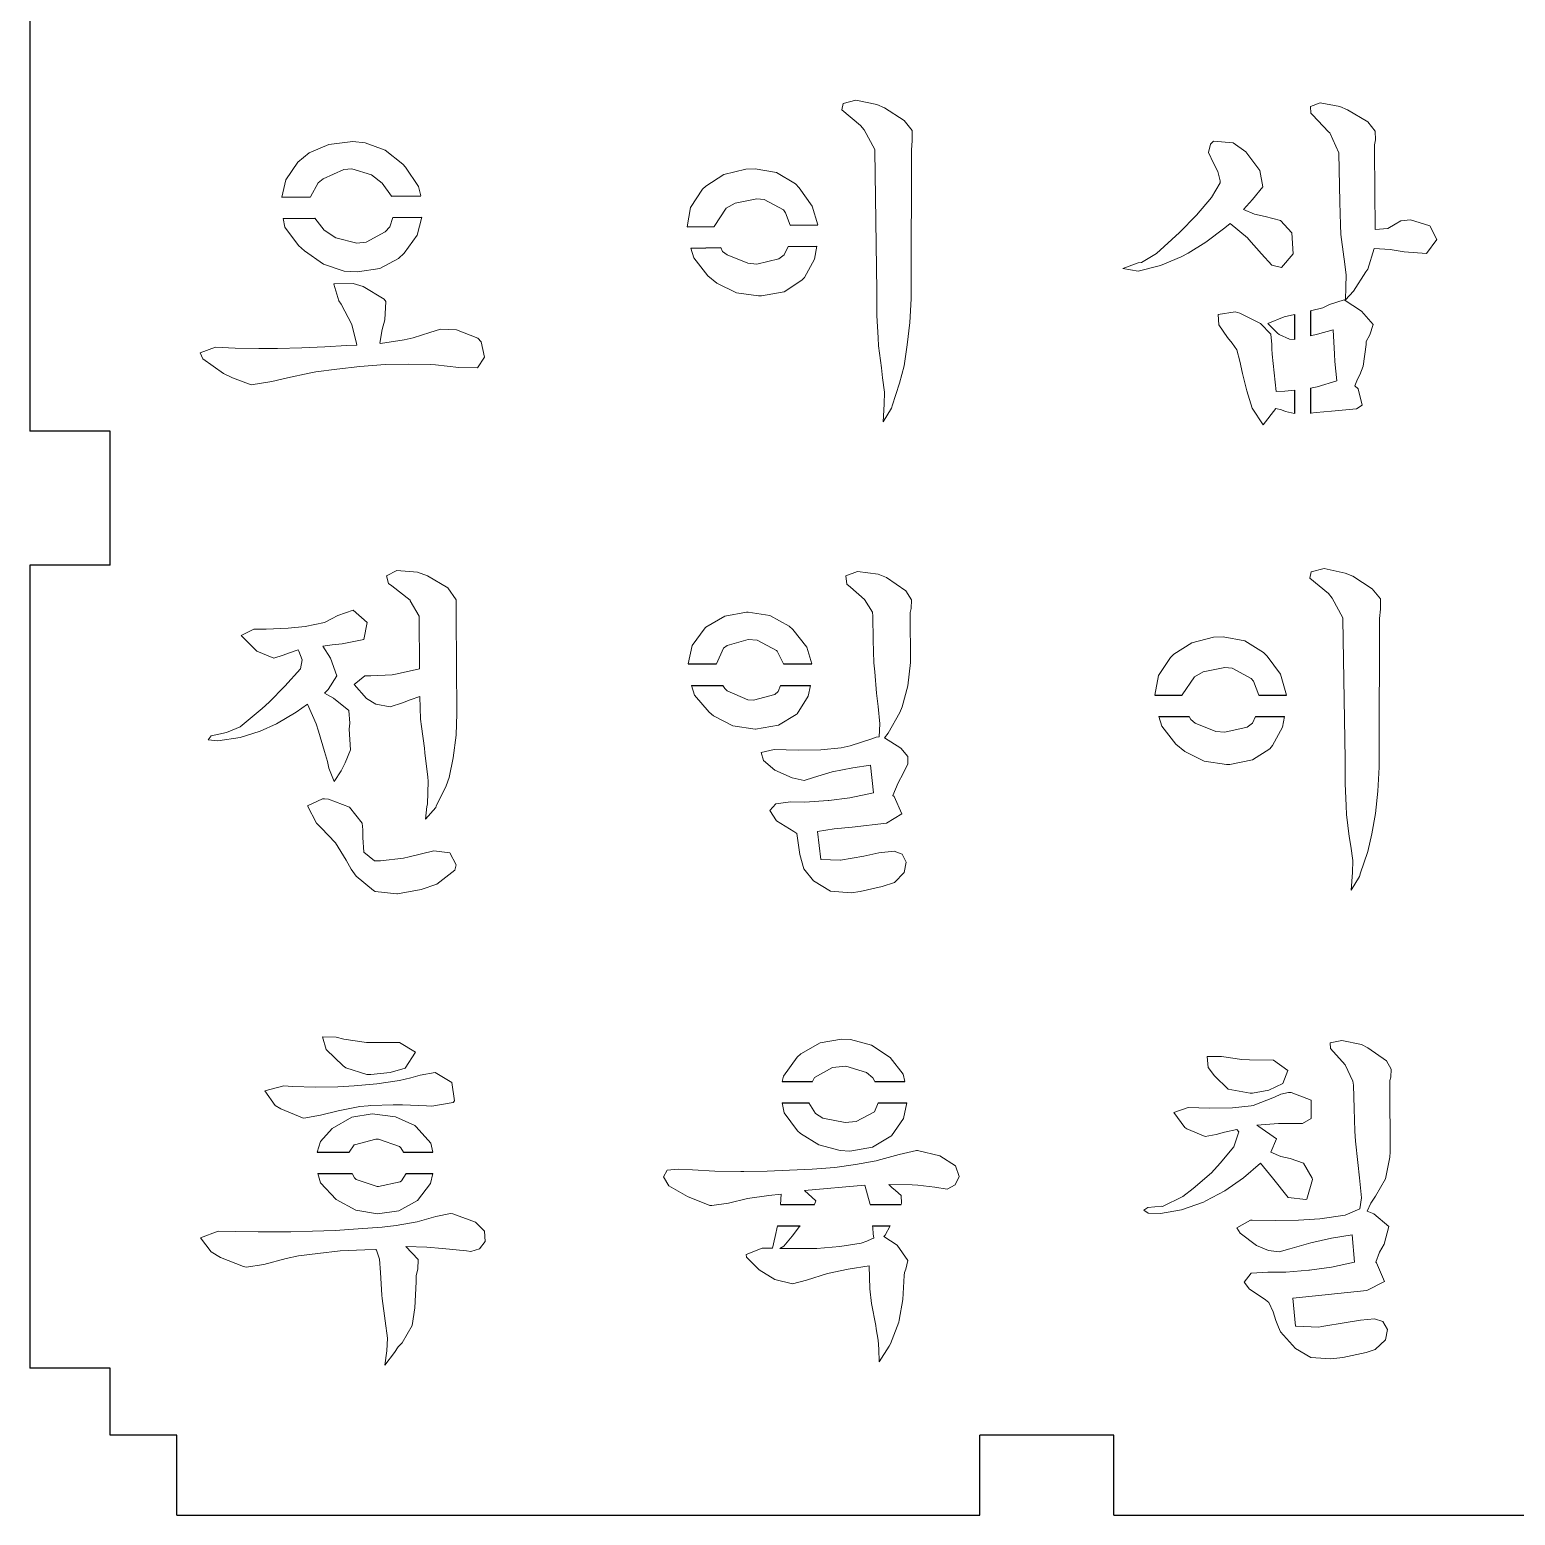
# Model space of a CAD drawing. Header units: millimetres. Extents: x 52 to 512, y 30 to 468.
# Drawn here: x 290.4 to 401.4, y 30 to 141 of the extents above; entities that cross this region are included whole.
import ezdxf

# ---------------------------------------------------------------- set-up
doc = ezdxf.new("R2010")
doc.units = ezdxf.units.MM
doc.layers.add('치수', color=1, linetype='Continuous')

msp = doc.modelspace()

# ---------------------------------------------------------------- linework, layer by layer
for p, q in [((290.38, 171.02), (290.38, 111.02)), ((296.38, 111.02), (290.38, 111.02)), ((296.38, 101.02), (296.38, 111.02)), ((296.38, 101.02), (290.38, 101.02)), ((290.38, 101.02), (290.38, 41.02)), ((296.38, 41.02), (290.38, 41.02)), ((296.38, 36.02), (296.38, 41.02)), ((301.38, 36.02), (296.38, 36.02)), ((301.38, 30.02), (301.38, 36.02)), ((361.38, 30.02), (361.38, 36.02)), ((371.38, 36.02), (361.38, 36.02)), ((371.38, 30.02), (371.38, 36.02)), ((301.38, 30.02), (361.38, 30.02)), ((371.38, 30.02), (431.38, 30.02))]:
    msp.add_line(p, q)
at = {"layer": '치수', "color": 139, "lineweight": 0}
for p, q in [((351.16, 135.52), (351.07, 135.03)), ((352.11, 135.77), (351.16, 135.52)), ((353.68, 135.43), (352.11, 135.77)), ((354.26, 135.18), (353.68, 135.43)), ((386.81, 135.55), (386.07, 135.28)), ((388.26, 135.28), (386.81, 135.55)), ((351.07, 135.03), (352.45, 133.86)), ((355.71, 134.23), (354.26, 135.18)), ((386.07, 135.28), (386.1, 134.78)), ((386.1, 134.78), (386.23, 134.66)), ((386.23, 134.66), (387.43, 133.4)), ((388.84, 135.03), (388.26, 135.28)), ((390.35, 134.14), (388.84, 135.03)), ((352.45, 133.86), (352.73, 133.55)), ((352.73, 133.55), (353.53, 132.08)), ((356.32, 133.49), (355.71, 134.23)), ((356.32, 132.72), (356.32, 133.49)), ((387.43, 133.4), (387.52, 133.31)), ((387.52, 133.31), (388.19, 131.83)), ((390.9, 133.43), (390.35, 134.14)), ((390.93, 132.79), (390.9, 133.43)), ((312.74, 132.45), (311.27, 131.83)), ((314.52, 132.66), (312.74, 132.45)), ((315.45, 132.57), (314.52, 132.66)), ((316.95, 132.02), (315.45, 132.57)), ((356.26, 132.05), (356.32, 132.72)), ((378.61, 132.48), (378.45, 131.86)), ((378.82, 132.69), (378.61, 132.48)), ((380.3, 132.57), (378.82, 132.69)), ((381.25, 131.89), (380.3, 132.57)), ((390.87, 132.42), (390.93, 132.79)), ((390.87, 131.96), (390.87, 132.42)), ((310.41, 131.13), (309.51, 129.8)), ((311.27, 131.83), (310.41, 131.13)), ((318.27, 130.97), (316.95, 132.02)), ((353.53, 132.08), (353.53, 131.99)), ((353.53, 131.99), (353.68, 121.48)), ((356.23, 121.75), (356.26, 132.05)), ((378.45, 131.86), (378.82, 131.06)), ((378.82, 131.06), (379.16, 130.42)), ((382.29, 130.51), (381.25, 131.89)), ((388.19, 131.83), (388.19, 131.8)), ((388.19, 131.8), (388.26, 128.14)), ((390.9, 126.09), (390.87, 131.96)), ((312.31, 129.87), (313.85, 130.57)), ((313.85, 130.57), (314.46, 130.63)), ((314.46, 130.63), (315.91, 130.17)), ((315.91, 130.17), (316.71, 129.56)), ((318.46, 130.76), (318.27, 130.97)), ((319.44, 129.31), (318.46, 130.76)), ((342.25, 130.2), (340.89, 129.34)), ((343.88, 130.6), (342.25, 130.2)), ((344.58, 130.63), (343.88, 130.6)), ((346.18, 130.36), (344.58, 130.63)), ((347.59, 129.5), (346.18, 130.36)), ((379.16, 130.42), (379.34, 129.74)), ((382.51, 129.28), (382.29, 130.51)), ((309.51, 129.8), (309.22, 128.52)), ((311.35, 128.53), (311.94, 129.59)), ((311.94, 129.59), (312.31, 129.87)), ((316.71, 129.56), (317.42, 128.59)), ((319.6, 128.61), (319.44, 129.31)), ((340.65, 129.1), (339.76, 127.75)), ((340.89, 129.34), (340.65, 129.1)), ((347.87, 129.22), (347.59, 129.5)), ((348.85, 127.84), (347.87, 129.22)), ((379.34, 129.59), (378.67, 128.48)), ((379.34, 129.74), (379.34, 129.59)), ((381.74, 128.33), (382.51, 129.28)), ((339.76, 127.75), (339.51, 126.3)), ((341.51, 126.33), (342.43, 127.68)), ((342.43, 127.68), (343.08, 128.05)), ((343.08, 128.05), (344.7, 128.39)), ((344.7, 128.39), (345.26, 128.33)), ((345.26, 128.33), (346.7, 127.56)), ((349.27, 126.45), (348.85, 127.84)), ((378.67, 128.48), (377.56, 127.16)), ((381.06, 127.59), (381.74, 128.33)), ((388.26, 128.14), (388.32, 126.45)), ((309.31, 126.92), (309.45, 126.27)), ((312.37, 126.05), (311.69, 126.94)), ((317.51, 126.99), (317.29, 126.3)), ((319.32, 125.66), (319.68, 127.01)), ((346.7, 127.56), (346.86, 127.35)), ((346.86, 127.35), (347.2, 126.42)), ((377.56, 127.16), (376.3, 125.87)), ((379.68, 126.21), (380.08, 126.55)), ((380.08, 126.55), (381.37, 125.47)), ((381.89, 127.25), (381.06, 127.59)), ((382.69, 127.07), (381.89, 127.25)), ((383.83, 126.76), (382.69, 127.07)), ((384.69, 125.84), (383.83, 126.76)), ((392.84, 126.73), (392.4, 126.49)), ((393.54, 126.82), (392.84, 126.73)), ((394.99, 126.36), (393.54, 126.82)), ((309.45, 126.27), (310.47, 124.89)), ((313.26, 125.47), (312.37, 126.05)), ((314.83, 125.07), (313.26, 125.47)), ((316.95, 125.93), (315.51, 125.16)), ((317.29, 126.3), (316.95, 125.93)), ((318.37, 124.33), (319.32, 125.66)), ((376.3, 125.87), (374.58, 124.3)), ((378.27, 125.16), (379.68, 126.21)), ((381.37, 125.47), (381.46, 125.35)), ((384.78, 124.27), (384.69, 125.84)), ((388.32, 126.45), (388.35, 125.72)), ((388.35, 125.72), (388.56, 124.06)), ((391.85, 126.18), (390.9, 126.09)), ((392.4, 126.49), (391.85, 126.18)), ((395.51, 125.35), (394.99, 126.36)), ((310.47, 124.89), (310.9, 124.49)), ((310.9, 124.49), (312.34, 123.5)), ((315.51, 125.16), (314.83, 125.07)), ((317.94, 123.93), (318.37, 124.33)), ((339.77, 124.71), (340, 123.97)), ((342.15, 124.46), (342.02, 124.74)), ((342.49, 124.21), (342.15, 124.46)), ((347.04, 124.82), (346.76, 124.21)), ((349.01, 123.87), (349.19, 124.85)), ((376.42, 124.06), (376.95, 124.33)), ((376.95, 124.33), (378.27, 125.16)), ((381.46, 125.35), (382.42, 124.27)), ((390.35, 123.14), (390.84, 124.67)), ((390.84, 124.67), (392.04, 124.61)), ((392.04, 124.61), (393.08, 124.43)), ((393.08, 124.43), (394.74, 124.3)), ((394.74, 124.3), (395.51, 125.35)), ((312.34, 123.5), (313.88, 122.98)), ((316.55, 123.17), (317.94, 123.93)), ((340, 123.97), (341.05, 122.64)), ((344.03, 123.57), (342.49, 124.21)), ((344.7, 123.5), (344.03, 123.57)), ((346.36, 123.9), (344.7, 123.5)), ((346.76, 124.21), (346.36, 123.9)), ((348.27, 122.52), (349.01, 123.87)), ((373.2, 123.6), (372.06, 123.17)), ((373.44, 123.63), (373.2, 123.6)), ((373.2, 122.98), (374.86, 123.41)), ((374.58, 124.3), (373.44, 123.63)), ((374.86, 123.41), (376.42, 124.06)), ((382.42, 124.27), (383.18, 123.44)), ((383.18, 123.44), (383.92, 123.26)), ((383.92, 123.26), (384.78, 124.27)), ((388.56, 124.06), (388.59, 123.87)), ((388.59, 123.87), (388.75, 122.7)), ((313.88, 122.98), (314.86, 122.92)), ((314.86, 122.92), (316.55, 123.17)), ((341.05, 122.64), (341.72, 122.09)), ((346.76, 121.44), (348.06, 122.31)), ((348.06, 122.31), (348.27, 122.52)), ((372.06, 123.17), (373.2, 122.98)), ((388.75, 122.7), (388.72, 121.78)), ((389.3, 121.48), (390.22, 122.92)), ((390.22, 122.92), (390.35, 123.14)), ((313.14, 122.03), (313.11, 122)), ((313.11, 122), (313.48, 120.77)), ((314.55, 122.06), (313.14, 122.03)), ((315.29, 121.84), (314.55, 122.06)), ((316.86, 120.89), (315.29, 121.84)), ((341.72, 122.09), (343.2, 121.35)), ((343.2, 121.35), (344.83, 121.14)), ((344.83, 121.14), (345.07, 121.14)), ((345.07, 121.14), (346.76, 121.44)), ((353.68, 121.48), (353.68, 119.66)), ((356.23, 120.92), (356.23, 121.75)), ((388.72, 121.78), (388.69, 120.83)), ((388.69, 120.83), (389.3, 121.48)), ((313.48, 120.77), (313.66, 120.52)), ((313.66, 120.52), (314.46, 118.99)), ((316.98, 120.71), (316.86, 120.89)), ((316.92, 119.35), (316.98, 120.71)), ((356.14, 119.14), (356.23, 120.92)), ((380.45, 119.94), (379.19, 119.75)), ((380.79, 119.85), (380.45, 119.94)), ((387, 120.25), (386.09, 120.02)), ((387.49, 120.49), (387, 120.25)), ((388.59, 120.83), (387.49, 120.49)), ((389.88, 120), (388.59, 120.83)), ((390.75, 118.99), (389.88, 120)), ((314.46, 118.99), (314.8, 117.57)), ((316.71, 118.62), (316.92, 119.35)), ((353.68, 119.66), (353.77, 118)), ((355.95, 117.48), (356.14, 119.14)), ((379.19, 119.75), (379.22, 118.96)), ((379.22, 118.96), (379.87, 118.03)), ((382.35, 119.08), (380.79, 119.85)), ((383.12, 118.28), (382.35, 119.08)), ((384.11, 119.57), (382.88, 119.08)), ((382.88, 119.08), (383.61, 118.34)), ((384.89, 119.74), (384.11, 119.57)), ((390.5, 118.22), (390.75, 118.99)), ((316.55, 117.6), (316.71, 118.62)), ((318.37, 117.85), (316.58, 117.57)), ((319.04, 118), (318.37, 117.85)), ((320.27, 118.4), (319.04, 118)), ((321.07, 118.65), (320.27, 118.4)), ((322.27, 118.59), (321.07, 118.65)), ((323.87, 117.97), (322.27, 118.59)), ((324.11, 117.7), (323.87, 117.97)), ((324.36, 116.56), (324.11, 117.7)), ((353.77, 118), (353.8, 117.39)), ((379.87, 118.03), (380.23, 117.6)), ((383.18, 117.51), (383.12, 118.28)), ((383.61, 118.34), (383.74, 118.25)), ((383.74, 118.25), (384.51, 117.91)), ((384.51, 117.91), (384.89, 117.87)), ((386.09, 118.14), (386.6, 118.28)), ((386.6, 118.28), (387.76, 118.59)), ((387.76, 118.59), (387.86, 116.77)), ((390.25, 117.73), (390.5, 118.22)), ((390.25, 117.51), (390.25, 117.73)), ((304.26, 117.3), (303.12, 116.87)), ((303.12, 116.87), (303.31, 116.44)), ((305.73, 117.23), (304.26, 117.3)), ((307.49, 117.2), (305.73, 117.23)), ((308.9, 117.2), (307.49, 117.2)), ((310.71, 117.26), (308.9, 117.2)), ((312.43, 117.33), (310.71, 117.26)), ((314.06, 117.42), (312.43, 117.33)), ((314.83, 117.45), (314.06, 117.42)), ((314.8, 117.57), (314.83, 117.45)), ((316.58, 117.57), (316.55, 117.6)), ((323.84, 115.76), (324.36, 116.56)), ((353.8, 117.39), (354.02, 115.76)), ((355.71, 115.91), (355.95, 117.48)), ((380.23, 117.6), (380.57, 117.11)), ((380.57, 117.11), (380.79, 116.25)), ((383.18, 117.17), (383.18, 117.51)), ((383.22, 116.77), (383.18, 117.17)), ((383.52, 113.98), (383.22, 116.77)), ((387.86, 116.77), (387.89, 116.22)), ((390.01, 115.88), (390.25, 117.51)), ((303.31, 116.44), (304.87, 115.33)), ((311.27, 115.36), (311.76, 115.45)), ((311.76, 115.45), (313.32, 115.67)), ((313.32, 115.67), (315.05, 115.85)), ((315.05, 115.85), (316.95, 116)), ((316.95, 116), (318.67, 116.04)), ((318.67, 116.04), (320.33, 116)), ((320.33, 116), (320.7, 115.97)), ((320.7, 115.97), (322.45, 115.79)), ((322.45, 115.79), (323.84, 115.76)), ((354.02, 115.76), (354.11, 115.02)), ((355.37, 114.62), (355.71, 115.91)), ((380.79, 116.25), (381, 115.33)), ((387.89, 116.22), (388.04, 114.78)), ((389.76, 115.24), (390.01, 115.88)), ((304.87, 115.33), (305.52, 115.02)), ((305.52, 115.02), (306.93, 114.5)), ((306.93, 114.5), (308.47, 114.74)), ((308.47, 114.74), (309.64, 115.02)), ((309.64, 115.02), (311.27, 115.36)), ((354.11, 115.02), (354.26, 113.95)), ((354.82, 112.93), (355.37, 114.62)), ((381, 115.33), (381.31, 114.04)), ((386.57, 114.35), (386.09, 114.25)), ((388.04, 114.78), (386.57, 114.35)), ((389.39, 114.41), (389.58, 114.9)), ((389.64, 114.19), (389.39, 114.41)), ((389.58, 114.9), (389.76, 115.24)), ((354.26, 113.95), (354.23, 113.05)), ((381.31, 114.04), (381.71, 112.75)), ((384.17, 114.01), (383.52, 113.98)), ((384.89, 114.1), (384.17, 114.01)), ((389.95, 112.96), (389.64, 114.19)), ((354.23, 113.05), (354.14, 111.73)), ((354.14, 111.73), (354.76, 112.75)), ((354.76, 112.75), (354.79, 112.81)), ((354.79, 112.81), (354.82, 112.93)), ((381.71, 112.75), (382.54, 111.49)), ((382.54, 111.49), (383.49, 112.72)), ((383.49, 112.72), (383.92, 112.62)), ((383.92, 112.62), (384.2, 112.5)), ((384.2, 112.5), (384.89, 112.35)), ((386.09, 112.38), (386.5, 112.41)), ((386.5, 112.41), (387.64, 112.53)), ((387.64, 112.53), (389.52, 112.69)), ((389.52, 112.69), (389.95, 112.96)), ((317.81, 100.61), (317.04, 100.21)), ((317.04, 100.21), (317.2, 99.65)), ((319.35, 100.48), (317.81, 100.61)), ((320.09, 100.21), (319.35, 100.48)), ((321.62, 99.32), (320.09, 100.21)), ((352.23, 100.55), (351.37, 100.21)), ((351.37, 100.21), (351.44, 99.59)), ((353.77, 100.33), (352.23, 100.55)), ((354.39, 100.08), (353.77, 100.33)), ((355.83, 99.1), (354.39, 100.08)), ((386.14, 100.51), (386.04, 100.05)), ((386.04, 100.05), (387.43, 98.89)), ((387.09, 100.76), (386.14, 100.51)), ((388.66, 100.42), (387.09, 100.76)), ((389.24, 100.18), (388.66, 100.42)), ((390.68, 99.25), (389.24, 100.18)), ((317.2, 99.65), (317.44, 99.47)), ((317.44, 99.47), (318.8, 98.39)), ((322.24, 98.42), (321.62, 99.32)), ((351.44, 99.59), (351.71, 99.38)), ((351.71, 99.38), (352.76, 98.46)), ((356.26, 98.42), (355.83, 99.1)), ((387.43, 98.89), (387.7, 98.55)), ((391.3, 98.49), (390.68, 99.25)), ((318.8, 98.39), (318.8, 98.36)), ((318.8, 98.36), (319.47, 97.2)), ((322.24, 97.53), (322.24, 98.42)), ((352.76, 98.46), (353.34, 97.5)), ((356.17, 97.47), (356.23, 97.78)), ((356.23, 97.78), (356.26, 98.42)), ((387.7, 98.55), (388.5, 97.07)), ((391.24, 97.04), (391.3, 97.72)), ((391.3, 97.72), (391.3, 98.49)), ((312.4, 96.73), (310.96, 96.43)), ((312.93, 97.01), (312.4, 96.73)), ((313.39, 97.26), (312.93, 97.01)), ((314.55, 97.66), (313.39, 97.26)), ((315.6, 96.73), (314.55, 97.66)), ((315.35, 95.47), (315.6, 96.73)), ((319.47, 97.2), (319.5, 93.26)), ((322.24, 97.2), (322.24, 97.53)), ((322.3, 89.94), (322.24, 97.2)), ((342.31, 97.2), (340.89, 96.37)), ((343.94, 97.5), (342.31, 97.2)), ((344.06, 97.5), (343.94, 97.5)), ((345.69, 97.26), (344.06, 97.5)), ((347.13, 96.46), (345.69, 97.26)), ((353.34, 97.5), (353.37, 97.2)), ((353.37, 97.2), (353.4, 95.41)), ((356.17, 97.1), (356.17, 97.47)), ((356.2, 94.06), (356.17, 97.1)), ((388.5, 97.07), (388.5, 96.98)), ((388.5, 96.98), (388.66, 86.5)), ((391.21, 86.78), (391.24, 97.04)), ((307.12, 96.24), (306.19, 95.75)), ((306.19, 95.75), (307.33, 94.61)), ((308.04, 96.24), (307.12, 96.24)), ((309.7, 96.3), (308.04, 96.24)), ((310.96, 96.43), (309.7, 96.3)), ((313.72, 95.14), (315.35, 95.47)), ((340.86, 96.33), (339.88, 95.01)), ((340.89, 96.37), (340.86, 96.33)), ((342.49, 95.01), (344.06, 95.47)), ((344.06, 95.47), (344.74, 95.41)), ((347.41, 96.21), (347.13, 96.46)), ((348.45, 94.89), (347.41, 96.21)), ((378.82, 95.63), (377.22, 95.2)), ((379.56, 95.66), (378.82, 95.63)), ((381.16, 95.35), (379.56, 95.66)), ((307.33, 94.61), (307.36, 94.58)), ((307.36, 94.58), (308.62, 94.06)), ((309.33, 94.28), (309.79, 94.46)), ((309.79, 94.46), (310.44, 94.68)), ((310.44, 94.68), (310.5, 94.58)), ((310.5, 94.58), (310.74, 93.94)), ((312.28, 94.95), (312.99, 95.07)), ((312.86, 94.06), (312.28, 94.95)), ((312.99, 95.07), (313.72, 95.14)), ((339.88, 95.01), (339.59, 93.63)), ((341.7, 93.63), (342.22, 94.8)), ((342.22, 94.8), (342.49, 95.01)), ((344.74, 95.41), (346.18, 94.64)), ((346.18, 94.64), (346.24, 94.58)), ((346.24, 94.58), (346.71, 93.63)), ((348.81, 93.63), (348.45, 94.89)), ((353.4, 95.41), (353.46, 93.72)), ((375.87, 94.37), (375.62, 94.12)), ((377.22, 95.2), (375.87, 94.37)), ((382.57, 94.49), (381.16, 95.35)), ((382.85, 94.21), (382.57, 94.49)), ((308.62, 94.06), (309.33, 94.28)), ((310.62, 93.26), (309.45, 91.97)), ((310.74, 93.94), (310.62, 93.26)), ((313.32, 92.74), (312.86, 94.06)), ((319.5, 93.26), (317.84, 92.89)), ((353.46, 93.72), (353.53, 93.05)), ((355.98, 92), (356.2, 93.75)), ((356.2, 93.75), (356.2, 94.06)), ((375.62, 94.12), (374.73, 92.77)), ((378.05, 93.05), (379.68, 93.38)), ((379.68, 93.38), (380.23, 93.32)), ((380.23, 93.32), (381.65, 92.55)), ((383.83, 92.86), (382.85, 94.21)), ((312.68, 91.72), (313.32, 92.74)), ((315.41, 92.74), (314.62, 92.09)), ((315.88, 92.74), (315.41, 92.74)), ((317.47, 92.83), (315.88, 92.74)), ((317.84, 92.89), (317.47, 92.83)), ((353.53, 93.05), (353.65, 91.45)), ((374.73, 92.77), (374.45, 91.3)), ((376.48, 91.32), (377.41, 92.68)), ((377.41, 92.68), (378.05, 93.05)), ((381.65, 92.55), (381.83, 92.34)), ((381.83, 92.34), (382.22, 91.3)), ((384.29, 91.3), (383.83, 92.86)), ((309.45, 91.97), (308.28, 90.77)), ((312.4, 91.45), (312.68, 91.72)), ((313.08, 91.08), (312.4, 91.45)), ((314.22, 90.16), (313.08, 91.08)), ((314.62, 92.09), (315.54, 91.05)), ((315.54, 91.05), (316.24, 90.62)), ((318.8, 90.96), (319.53, 91.2)), ((319.53, 91.2), (319.59, 89.51)), ((339.83, 92.03), (340.06, 91.29)), ((340.06, 91.29), (341.14, 90.03)), ((342.31, 91.79), (342.17, 92.03)), ((342.49, 91.63), (342.31, 91.79)), ((344.03, 90.96), (342.49, 91.63)), ((346.06, 91.36), (344.46, 90.93)), ((346.3, 91.57), (346.06, 91.36)), ((346.49, 92.03), (346.3, 91.57)), ((347.72, 89.91), (348.55, 91.23)), ((348.55, 91.23), (348.72, 92.03)), ((353.65, 91.45), (353.77, 90.46)), ((355.58, 90.43), (355.98, 92)), ((376.48, 91.3), (376.48, 91.32)), ((307.76, 90.31), (306.1, 88.93)), ((308.28, 90.77), (307.76, 90.31)), ((308.81, 89.17), (310.28, 90.03)), ((310.28, 90.03), (311.14, 90.62)), ((311.14, 90.62), (311.79, 89.17)), ((314.31, 89.2), (314.22, 90.16)), ((316.24, 90.62), (317.32, 90.43)), ((317.32, 90.43), (318.24, 90.74)), ((318.24, 90.74), (318.8, 90.96)), ((322.24, 88.31), (322.3, 89.94)), ((341.14, 90.03), (341.48, 89.76)), ((344.46, 90.93), (344.03, 90.96)), ((347.66, 89.85), (347.72, 89.91)), ((353.77, 90.46), (353.89, 89.17)), ((354.51, 88.47), (355.4, 90)), ((355.4, 90), (355.58, 90.43)), ((306.1, 88.93), (305.09, 88.5)), ((307.61, 88.62), (308.81, 89.17)), ((311.79, 89.17), (311.97, 88.62)), ((314.25, 88.77), (314.31, 89.2)), ((319.59, 89.51), (319.66, 88.96)), ((319.66, 88.96), (319.87, 87.33)), ((341.48, 89.76), (342.92, 89.02)), ((342.92, 89.02), (344.58, 88.77)), ((344.61, 88.77), (346.33, 89.05)), ((346.33, 89.05), (347.66, 89.85)), ((353.89, 89.17), (353.86, 88.19)), ((374.75, 89.7), (374.98, 88.99)), ((374.98, 88.99), (376.02, 87.64)), ((377.13, 89.48), (377.02, 89.7)), ((377.47, 89.2), (377.13, 89.48)), ((379, 88.59), (377.47, 89.2)), ((381.34, 88.9), (379.68, 88.53)), ((381.74, 89.2), (381.34, 88.9)), ((381.96, 89.7), (381.74, 89.2)), ((383.25, 87.54), (383.98, 88.9)), ((383.98, 88.9), (384.14, 89.7)), ((303.95, 88.25), (303.71, 87.97)), ((303.71, 87.97), (304.44, 87.88)), ((305.09, 88.5), (303.95, 88.25)), ((304.44, 87.88), (306.1, 88.13)), ((306.1, 88.13), (307.61, 88.62)), ((306.1, 88.13), (306.1, 88.13)), ((311.97, 88.62), (312.4, 87.08)), ((314.34, 87.21), (314.25, 88.77)), ((322.02, 86.62), (322.24, 88.31)), ((344.58, 88.77), (344.61, 88.77)), ((353.31, 88.04), (351.68, 87.51)), ((353.62, 88.16), (353.31, 88.04)), ((353.86, 88.19), (353.62, 88.16)), ((354.26, 88.1), (354.51, 88.47)), ((355.46, 87.33), (354.26, 88.1)), ((379.68, 88.53), (379, 88.59)), ((312.4, 87.08), (312.62, 86.35)), ((313.94, 86.25), (314.34, 87.21)), ((319.87, 87.33), (319.9, 86.99)), ((319.9, 86.99), (320.12, 85.18)), ((321.72, 85.15), (322.02, 86.62)), ((346, 87.24), (345.04, 87.02)), ((345.04, 87.02), (345.2, 86.41)), ((347.81, 87.18), (346, 87.24)), ((349.5, 87.21), (347.81, 87.18)), ((351.01, 87.36), (349.5, 87.21)), ((351.68, 87.51), (351.01, 87.36)), ((355.98, 86.71), (355.46, 87.33)), ((355.98, 86.16), (355.98, 86.71)), ((376.02, 87.64), (376.7, 87.08)), ((376.7, 87.08), (378.14, 86.38)), ((381.74, 86.47), (383.03, 87.3)), ((383.03, 87.3), (383.25, 87.54)), ((391.21, 85.92), (391.21, 86.78)), ((312.62, 86.35), (312.74, 85.85)), ((312.74, 85.85), (313.14, 84.84)), ((313.14, 84.84), (313.66, 85.64)), ((313.66, 85.64), (313.94, 86.25)), ((345.2, 86.41), (346.06, 85.7)), ((346.06, 85.7), (347.35, 85.12)), ((348.95, 85.15), (350.33, 85.58)), ((350.33, 85.58), (351.87, 85.88)), ((351.87, 85.88), (353.19, 86.07)), ((353.19, 86.07), (353.43, 84.01)), ((355.65, 85.45), (355.98, 86.16)), ((378.14, 86.38), (379.8, 86.13)), ((379.8, 86.13), (380.05, 86.13)), ((380.05, 86.13), (381.74, 86.47)), ((388.66, 86.5), (388.66, 84.69)), ((391.11, 84.13), (391.21, 85.92)), ((320.15, 84.87), (320.09, 83.15)), ((320.12, 85.18), (320.15, 84.87)), ((320.76, 83), (321.5, 84.53)), ((321.5, 84.53), (321.72, 85.15)), ((347.35, 85.12), (348.24, 84.93)), ((348.24, 84.93), (348.95, 85.15)), ((354.88, 83.8), (355.28, 84.75)), ((355.28, 84.75), (355.65, 85.45)), ((388.66, 84.69), (388.75, 83.03)), ((312.25, 83.55), (311.14, 83.03)), ((312.4, 83.55), (312.25, 83.55)), ((312.71, 83.52), (312.4, 83.55)), ((314.28, 82.93), (312.71, 83.52)), ((347.23, 83.33), (346.12, 83.18)), ((348.3, 83.3), (347.23, 83.33)), ((350.05, 83.43), (348.3, 83.3)), ((350.08, 83.43), (350.05, 83.43)), ((351.65, 83.64), (350.08, 83.43)), ((353.43, 84.01), (351.65, 83.64)), ((354.97, 83.73), (354.88, 83.8)), ((355.55, 82.44), (354.97, 83.73)), ((390.93, 82.47), (391.11, 84.13)), ((311.14, 83.03), (311.82, 81.74)), ((315.23, 81.74), (314.28, 82.93)), ((320.06, 82.97), (319.96, 82.04)), ((319.96, 82.04), (320.73, 82.9)), ((320.09, 83.15), (320.06, 82.97)), ((320.73, 82.9), (320.76, 83)), ((346.12, 83.18), (345.69, 82.69)), ((345.69, 82.69), (346.18, 81.92)), ((354.39, 81.74), (355.55, 82.44)), ((388.75, 83.03), (388.78, 82.38)), ((388.78, 82.38), (388.96, 80.75)), ((390.65, 80.94), (390.93, 82.47)), ((311.82, 81.74), (312.16, 81.4)), ((312.16, 81.4), (313.23, 80.26)), ((315.26, 81.24), (315.23, 81.74)), ((315.26, 80.66), (315.26, 81.24)), ((346.18, 81.92), (347.16, 81.31)), ((347.16, 81.31), (347.47, 81.12)), ((347.47, 81.12), (347.69, 80.97)), ((349.25, 81.12), (350.48, 81.31)), ((349.5, 79.03), (349.25, 81.12)), ((350.48, 81.31), (351.84, 81.43)), ((351.84, 81.43), (354.39, 81.74)), ((313.23, 80.26), (314.03, 78.97)), ((315.35, 79.58), (315.26, 80.66)), ((347.69, 80.97), (347.93, 79.4)), ((388.96, 80.75), (389.09, 80.01)), ((389.09, 80.01), (389.24, 78.94)), ((390.35, 79.62), (390.65, 80.94)), ((314.03, 78.97), (314.4, 78.29)), ((316.15, 78.91), (315.35, 79.58)), ((316.58, 78.91), (316.15, 78.91)), ((318.3, 79.12), (316.58, 78.91)), ((318.73, 79.22), (318.3, 79.12)), ((320.58, 79.68), (318.73, 79.22)), ((321.78, 79.52), (320.58, 79.68)), ((322.24, 78.63), (321.78, 79.52)), ((347.93, 79.4), (348.21, 78.32)), ((350.94, 78.97), (349.5, 79.03)), ((350.97, 78.97), (350.94, 78.97)), ((352.7, 79.28), (350.97, 78.97)), ((353.83, 79.52), (352.7, 79.28)), ((354.97, 79.65), (353.83, 79.52)), ((355.58, 79.43), (354.97, 79.65)), ((355.86, 78.82), (355.58, 79.43)), ((355.71, 78.05), (355.86, 78.82)), ((389.24, 78.94), (389.21, 78.05)), ((389.79, 77.96), (390.35, 79.62)), ((314.4, 78.29), (314.77, 77.77)), ((314.77, 77.77), (316.06, 76.7)), ((320.79, 77.19), (322.15, 78.23)), ((322.15, 78.23), (322.24, 78.63)), ((348.21, 78.32), (348.95, 77.43)), ((355, 77.31), (355.71, 78.05)), ((389.21, 78.05), (389.12, 76.73)), ((389.12, 76.73), (389.73, 77.74)), ((389.73, 77.74), (389.76, 77.83)), ((389.76, 77.83), (389.79, 77.96)), ((316.06, 76.7), (316.18, 76.63)), ((316.18, 76.63), (317.81, 76.45)), ((317.87, 76.45), (319.63, 76.79)), ((319.63, 76.79), (320.79, 77.19)), ((348.95, 77.43), (350.21, 76.66)), ((350.21, 76.66), (351.77, 76.54)), ((351.77, 76.54), (352.42, 76.63)), ((352.42, 76.63), (354.08, 77)), ((354.08, 77), (355, 77.31)), ((317.81, 76.45), (317.87, 76.45)), ((313.29, 65.75), (312.25, 65.78)), ((312.25, 65.78), (312.53, 64.83)), ((313.85, 65.6), (313.29, 65.75)), ((315.54, 65.35), (313.85, 65.6)), ((351.04, 65.6), (349.44, 65.32)), ((351.71, 65.57), (351.04, 65.6)), ((353.28, 65.14), (351.71, 65.57)), ((388.41, 65.51), (387.55, 65.32)), ((389.88, 65.2), (388.41, 65.51)), ((312.53, 64.83), (313.79, 63.6)), ((316.06, 65.35), (315.54, 65.35)), ((317.87, 65.35), (316.06, 65.35)), ((318, 65.35), (317.87, 65.35)), ((319.2, 64.62), (318, 65.35)), ((318.43, 63.42), (319.2, 64.62)), ((347.99, 64.49), (347.72, 64.25)), ((349.44, 65.32), (347.99, 64.49)), ((354.66, 64.22), (353.28, 65.14)), ((387.55, 65.32), (387.58, 64.89)), ((387.58, 64.89), (388.66, 63.69)), ((390.35, 64.95), (389.88, 65.2)), ((391.76, 63.97), (390.35, 64.95)), ((313.79, 63.6), (314, 63.45)), ((314, 63.45), (315.57, 62.96)), ((317.32, 63.11), (318.43, 63.42)), ((347.72, 64.25), (346.7, 62.83)), ((349.01, 62.74), (350.36, 63.48)), ((350.36, 63.48), (351.37, 63.57)), ((351.37, 63.57), (352.91, 63.11)), ((355.65, 62.99), (354.66, 64.22)), ((379.43, 64.31), (378.36, 64.31)), ((378.36, 64.31), (378.42, 63.48)), ((378.42, 63.48), (378.91, 62.86)), ((380.94, 64.09), (379.43, 64.31)), ((381.52, 64.06), (380.94, 64.09)), ((383.31, 64.03), (381.52, 64.06)), ((384.38, 63.26), (383.31, 64.03)), ((388.66, 63.69), (389.24, 62.47)), ((392.1, 63.36), (391.76, 63.97)), ((392.07, 62.77), (392.1, 63.36)), ((316.31, 62.25), (314.62, 62.1)), ((315.57, 62.96), (315.72, 62.96)), ((315.72, 62.96), (315.88, 62.96)), ((315.88, 62.96), (317.32, 63.11)), ((318, 62.5), (316.31, 62.25)), ((318.86, 62.71), (318, 62.5)), ((319.56, 62.9), (318.86, 62.71)), ((320.67, 63.11), (319.56, 62.9)), ((321.93, 62.37), (320.67, 63.11)), ((322.12, 60.99), (321.93, 62.37)), ((346.7, 62.83), (346.61, 62.44)), ((348.87, 62.44), (349.01, 62.74)), ((352.91, 63.11), (353.37, 62.71)), ((353.37, 62.71), (353.52, 62.44)), ((355.78, 62.44), (355.65, 62.99)), ((378.91, 62.86), (379.93, 61.85)), ((382.97, 61.79), (384.01, 62.28)), ((384.01, 62.28), (384.38, 63.26)), ((389.24, 62.47), (389.3, 62.16)), ((392.01, 62.5), (392.07, 62.77)), ((392.01, 62.13), (392.01, 62.5)), ((309.36, 62.1), (307.95, 61.73)), ((307.95, 61.73), (308.71, 60.65)), ((310.01, 62.07), (309.36, 62.1)), ((311.73, 62), (310.01, 62.07)), ((313.39, 62.03), (311.73, 62)), ((314.62, 62.1), (313.39, 62.03)), ((379.93, 61.85), (381.56, 61.57)), ((381.56, 61.57), (381.59, 61.57)), ((381.59, 61.57), (381.74, 61.57)), ((381.74, 61.57), (382.97, 61.79)), ((383.4, 61.27), (381.8, 60.65)), ((383.86, 61.48), (383.4, 61.27)), ((384.44, 61.6), (383.86, 61.48)), ((384.63, 61.6), (384.44, 61.6)), ((386.14, 61.05), (384.63, 61.6)), ((386.14, 59.67), (386.14, 61.05)), ((389.3, 62.16), (389.33, 60.41)), ((392.04, 57.18), (392.01, 62.13)), ((308.71, 60.65), (309.15, 60.38)), ((309.15, 60.38), (310.77, 59.73)), ((312.1, 59.91), (313.42, 60.25)), ((313.42, 60.25), (315.05, 60.56)), ((315.97, 60.01), (314.46, 59.76)), ((315.05, 60.56), (315.66, 60.62)), ((315.66, 60.62), (315.88, 60.65)), ((315.88, 60.65), (317.54, 60.68)), ((317.72, 59.79), (315.97, 60.01)), ((317.54, 60.68), (318.24, 60.68)), ((318.24, 60.68), (320.03, 60.62)), ((320.03, 60.62), (320.42, 60.59)), ((320.42, 60.59), (322.02, 60.87)), ((322.02, 60.87), (322.12, 60.99)), ((346.6, 60.84), (346.76, 60.1)), ((346.76, 60.1), (347.75, 58.75)), ((349.1, 60.04), (348.6, 60.84)), ((349.65, 59.7), (349.1, 60.04)), ((353.5, 60.16), (352.14, 59.45)), ((353.78, 60.84), (353.5, 60.16)), ((355.68, 59.67), (355.92, 60.84)), ((376.95, 60.5), (375.87, 60.13)), ((375.87, 60.13), (376.7, 58.99)), ((378.54, 60.44), (376.95, 60.5)), ((380.26, 60.47), (378.54, 60.44)), ((381.65, 60.62), (380.26, 60.47)), ((381.8, 60.65), (381.65, 60.62)), ((389.33, 60.41), (389.39, 58.72)), ((310.77, 59.73), (310.87, 59.7)), ((310.87, 59.7), (312.1, 59.91)), ((312.99, 58.93), (312.1, 57.95)), ((314.46, 59.76), (312.99, 58.93)), ((319.16, 59.15), (317.72, 59.79)), ((319.26, 59.05), (319.16, 59.15)), ((320.36, 57.82), (319.26, 59.05)), ((351.31, 59.36), (349.65, 59.7)), ((352.14, 59.45), (351.31, 59.36)), ((354.76, 58.38), (355.68, 59.67)), ((376.7, 58.99), (376.85, 58.9)), ((376.85, 58.9), (378.21, 58.32)), ((379.65, 58.65), (380.57, 58.84)), ((380.57, 58.84), (380.73, 58.68)), ((382.08, 59.18), (383.68, 59.3)), ((382.23, 59.08), (382.08, 59.18)), ((383.55, 58.16), (382.23, 59.08)), ((383.68, 59.3), (384.69, 59.3)), ((384.69, 59.3), (385.49, 59.3)), ((385.49, 59.3), (386.14, 59.67)), ((312.1, 57.95), (311.86, 57.15)), ((314.65, 57.7), (316.24, 58.13)), ((316.24, 58.13), (316.43, 58.13)), ((316.43, 58.13), (318, 57.58)), ((320.51, 57.15), (320.36, 57.82)), ((347.75, 58.75), (347.96, 58.56)), ((347.96, 58.56), (349.35, 57.7)), ((353.34, 57.52), (354.72, 58.35)), ((354.72, 58.35), (354.76, 58.38)), ((378.21, 58.32), (379.04, 58.47)), ((379.04, 58.47), (379.65, 58.65)), ((380.73, 58.68), (380.36, 57.55)), ((383.12, 57.15), (383.55, 58.16)), ((389.39, 58.72), (389.45, 57.98)), ((389.45, 57.98), (389.61, 56.38)), ((314.26, 57.15), (314.62, 57.7)), ((314.62, 57.7), (314.65, 57.7)), ((318, 57.58), (318.12, 57.49)), ((318.12, 57.49), (318.3, 57.15)), ((349.35, 57.7), (350.94, 57.27)), ((350.94, 57.27), (351.65, 57.24)), ((351.65, 57.24), (353.34, 57.52)), ((355.34, 56.99), (353.71, 56.53)), ((356.63, 57.27), (355.34, 56.99)), ((356.72, 57.27), (356.63, 57.27)), ((358.38, 56.87), (356.72, 57.27)), ((359.55, 56.13), (358.38, 56.87)), ((380.36, 57.55), (379.34, 56.32)), ((383.86, 56.84), (383.12, 57.15)), ((384.57, 56.69), (383.86, 56.84)), ((385.55, 56.32), (384.57, 56.69)), ((391.67, 55.15), (392.01, 56.78)), ((392.01, 56.78), (392.04, 57.18)), ((311.9, 55.55), (312.1, 54.87)), ((314.65, 55.24), (314.47, 55.55)), ((318.5, 55.55), (318.15, 55)), ((320.33, 54.81), (320.49, 55.55)), ((338, 55.8), (337.73, 55.3)), ((338.83, 55.89), (338, 55.8)), ((339.91, 55.83), (338.83, 55.89)), ((341.57, 55.73), (339.91, 55.83)), ((343.51, 55.7), (341.57, 55.73)), ((343.75, 55.7), (343.51, 55.7)), ((345.47, 55.73), (343.75, 55.7)), ((347.16, 55.8), (345.47, 55.73)), ((348.85, 55.89), (347.16, 55.8)), ((350.54, 56.01), (348.85, 55.89)), ((352.08, 56.23), (350.54, 56.01)), ((353.62, 56.5), (352.08, 56.23)), ((353.71, 56.53), (353.62, 56.5)), ((359.83, 55.33), (359.55, 56.13)), ((378.67, 55.61), (377.31, 54.44)), ((379.34, 56.32), (378.67, 55.61)), ((381.06, 55.24), (382.35, 56.32)), ((382.35, 56.32), (383.25, 55.24)), ((386.2, 55.21), (385.55, 56.32)), ((389.61, 56.38), (389.73, 55.24)), ((312.1, 54.87), (313.29, 53.61)), ((314.77, 55.12), (314.65, 55.24)), ((316.34, 54.6), (314.77, 55.12)), ((316.43, 54.6), (316.34, 54.6)), ((318.06, 54.94), (316.43, 54.6)), ((318.15, 55), (318.06, 54.94)), ((319.35, 53.55), (320.33, 54.81)), ((337.73, 55.3), (338.13, 54.63)), ((338.13, 54.63), (339.54, 53.83)), ((348.27, 54.29), (352.79, 54.69)), ((352.79, 54.69), (353.18, 53.25)), ((354.79, 54.51), (354.57, 54.75)), ((354.57, 54.75), (356.32, 54.72)), ((355.06, 54.29), (354.79, 54.51)), ((356.32, 54.72), (356.75, 54.69)), ((356.75, 54.69), (358.01, 54.54)), ((358.01, 54.54), (358.94, 54.38)), ((358.94, 54.38), (359.52, 54.72)), ((359.52, 54.72), (359.83, 55.33)), ((377.31, 54.44), (376.55, 53.83)), ((379.68, 54.26), (381.06, 55.24)), ((383.25, 55.24), (384.41, 53.77)), ((385.8, 53.64), (386.23, 55.12)), ((386.23, 55.12), (386.2, 55.21)), ((389.73, 55.24), (389.88, 53.74)), ((390.93, 53.86), (391.67, 55.15)), ((313.29, 53.61), (314.74, 52.81)), ((317.97, 52.78), (319.35, 53.55)), ((339.54, 53.83), (341.2, 53.18)), ((341.35, 53.18), (342.58, 53.34)), ((342.58, 53.34), (344, 53.68)), ((344, 53.68), (345.6, 53.92)), ((345.6, 53.92), (346.52, 54.01)), ((346.52, 54.01), (346.47, 53.25)), ((349.13, 53.52), (348.27, 54.29)), ((349.01, 53.25), (349.13, 53.52)), ((355.49, 53.92), (355.06, 54.29)), ((355.52, 53.34), (355.49, 53.92)), ((355.49, 53.25), (355.52, 53.34)), ((376.55, 53.83), (375.01, 53.09)), ((376.45, 52.85), (378.08, 53.43)), ((378.08, 53.43), (378.27, 53.52)), ((378.27, 53.52), (379.68, 54.26)), ((384.41, 53.77), (385.74, 53.61)), ((385.74, 53.61), (385.8, 53.64)), ((389.88, 53.74), (389.76, 52.91)), ((390.31, 52.75), (390.59, 53.34)), ((390.59, 53.34), (390.93, 53.86)), ((314.74, 52.81), (316.37, 52.54)), ((316.37, 52.54), (317.97, 52.78)), ((320.73, 52.35), (319.32, 51.95)), ((321.81, 52.57), (320.73, 52.35)), ((321.99, 52.54), (321.81, 52.57)), ((323.68, 51.92), (321.99, 52.54)), ((341.2, 53.18), (341.35, 53.18)), ((373.93, 53.03), (373.63, 52.81)), ((373.63, 52.81), (373.96, 52.6)), ((374.98, 53.12), (373.93, 53.03)), ((373.96, 52.6), (374.86, 52.57)), ((374.86, 52.57), (376.45, 52.85)), ((375.01, 53.09), (374.98, 53.12)), ((388.66, 52.45), (386.78, 52.17)), ((389.76, 52.91), (388.66, 52.45)), ((390.81, 52.54), (390.31, 52.75)), ((391.94, 51.59), (390.81, 52.54)), ((304.47, 51.25), (303.15, 50.76)), ((305.76, 51.22), (304.47, 51.25)), ((307.45, 51.19), (305.76, 51.22)), ((309.21, 51.19), (307.45, 51.19)), ((309.88, 51.19), (309.21, 51.19)), ((311.51, 51.25), (309.88, 51.19)), ((313.2, 51.31), (311.51, 51.25)), ((314.92, 51.43), (313.2, 51.31)), ((316.71, 51.55), (314.92, 51.43)), ((317.75, 51.68), (316.71, 51.55)), ((319.32, 51.95), (317.75, 51.68)), ((324.36, 51.25), (323.68, 51.92)), ((324.42, 50.48), (324.36, 51.25)), ((346.26, 51.65), (346.09, 50.85)), ((347.35, 50.88), (347.9, 51.59)), ((347.9, 51.59), (347.94, 51.65)), ((353.36, 51.65), (353.37, 51.49)), ((353.37, 51.49), (353.4, 51.06)), ((353.4, 51.06), (353.46, 50.72)), ((354.29, 50.94), (354.68, 51.65)), ((381.59, 52.08), (380.57, 51.49)), ((380.57, 51.49), (380.82, 51.09)), ((380.82, 51.09), (382.05, 50.17)), ((381.71, 52.08), (381.59, 52.08)), ((383.49, 52.05), (381.71, 52.08)), ((385.18, 52.08), (383.49, 52.05)), ((386.78, 52.17), (385.18, 52.08)), ((391.58, 50.29), (391.94, 51.59)), ((303.15, 50.76), (303.95, 49.71)), ((319.41, 49.13), (318.49, 50.11)), ((318.49, 50.11), (320.06, 50.05)), ((320.06, 50.05), (321.22, 49.96)), ((321.22, 49.96), (323.01, 49.77)), ((323.99, 49.93), (324.42, 50.48)), ((345.1, 49.99), (343.91, 49.5)), ((345.29, 49.99), (345.1, 49.99)), ((345.87, 49.99), (345.29, 49.99)), ((346.09, 50.85), (345.87, 49.99)), ((346.43, 49.96), (346.73, 50.14)), ((347.04, 49.96), (346.43, 49.96)), ((346.73, 50.14), (347.35, 50.88)), ((348.55, 49.96), (347.04, 49.96)), ((349.19, 49.96), (348.55, 49.96)), ((350.91, 50.11), (349.19, 49.96)), ((352.51, 50.36), (350.91, 50.11)), ((352.94, 50.51), (352.51, 50.36)), ((353.31, 50.69), (352.94, 50.51)), ((353.46, 50.72), (353.31, 50.69)), ((354.2, 50.85), (354.29, 50.94)), ((355.19, 50.2), (354.2, 50.85)), ((355.98, 49.06), (355.19, 50.2)), ((382.05, 50.17), (382.94, 49.8)), ((384.54, 49.93), (386.1, 50.39)), ((386.1, 50.39), (387.64, 50.72)), ((387.64, 50.72), (389.18, 50.97)), ((389.18, 50.97), (389.36, 48.94)), ((391.24, 49.68), (391.58, 50.29)), ((303.95, 49.71), (304.63, 49.28)), ((304.63, 49.28), (306.35, 48.6)), ((307.88, 48.76), (309.54, 49.22)), ((309.54, 49.22), (310.47, 49.4)), ((310.47, 49.4), (311.91, 49.59)), ((311.91, 49.59), (313.57, 49.77)), ((313.57, 49.77), (315.41, 49.86)), ((315.41, 49.86), (316.24, 49.89)), ((316.24, 49.89), (316.28, 49.83)), ((316.28, 49.83), (316.52, 49.16)), ((316.52, 49.16), (316.58, 48.17)), ((319.38, 48.42), (319.41, 49.13)), ((323.01, 49.77), (323.34, 49.74)), ((323.34, 49.74), (323.99, 49.93)), ((343.91, 49.5), (343.94, 49.31)), ((343.94, 49.31), (344.89, 48.36)), ((355.83, 48.42), (355.98, 49.06)), ((382.94, 49.8), (383.74, 49.71)), ((383.74, 49.71), (384.54, 49.93)), ((389.36, 48.94), (387.64, 48.57)), ((390.96, 48.94), (391.24, 49.68)), ((391.02, 48.88), (390.96, 48.94)), ((391.61, 47.5), (391.02, 48.88)), ((306.35, 48.6), (306.56, 48.57)), ((306.56, 48.57), (307.88, 48.76)), ((316.58, 48.17), (316.68, 46.48)), ((319.26, 47.93), (319.38, 48.42)), ((319.26, 47.47), (319.26, 47.93)), ((344.89, 48.36), (346.06, 47.65)), ((348.42, 47.59), (349.99, 48.08)), ((349.99, 48.08), (351.53, 48.42)), ((351.53, 48.42), (353.1, 48.67)), ((353.1, 48.67), (353.16, 46.94)), ((355.62, 46.15), (355.71, 47.93)), ((355.71, 47.93), (355.74, 48.17)), ((355.74, 48.17), (355.83, 48.42)), ((381.65, 48.11), (381.13, 47.44)), ((382.88, 48.2), (381.65, 48.11)), ((383.09, 48.2), (382.88, 48.2)), ((384.23, 48.2), (383.09, 48.2)), ((385.95, 48.33), (384.23, 48.2)), ((386.01, 48.33), (385.95, 48.33)), ((387.64, 48.57), (386.01, 48.33)), ((319.16, 45.53), (319.26, 47.47)), ((346.06, 47.65), (347.38, 47.31)), ((347.38, 47.31), (348.42, 47.59)), ((353.16, 46.94), (353.28, 45.84)), ((381.13, 47.44), (381.52, 46.91)), ((381.52, 46.91), (382.32, 46.39)), ((384.75, 46.24), (390.28, 46.82)), ((390.28, 46.82), (391.61, 47.5)), ((316.68, 46.48), (316.71, 46.21)), ((316.71, 46.21), (316.95, 44.55)), ((318.95, 44.21), (319.16, 45.53)), ((353.28, 45.84), (353.59, 44.21)), ((355.34, 44.61), (355.62, 46.15)), ((382.32, 46.39), (382.72, 46.11)), ((382.72, 46.11), (382.97, 45.93)), ((382.97, 45.93), (383.28, 45.22)), ((384.97, 44.15), (384.75, 46.24)), ((316.95, 44.55), (317.11, 43.26)), ((354.69, 42.83), (355.31, 44.45)), ((355.31, 44.45), (355.34, 44.61)), ((383.28, 45.22), (383.49, 44.58)), ((383.49, 44.58), (383.68, 44.09)), ((388.75, 44.42), (386.93, 44.12)), ((389.82, 44.61), (388.75, 44.42)), ((390.87, 44.7), (389.82, 44.61)), ((391.48, 44.49), (390.87, 44.7)), ((391.82, 43.9), (391.48, 44.49)), ((318.21, 42.92), (318.95, 44.21)), ((353.59, 44.21), (353.62, 43.96)), ((353.62, 43.96), (353.77, 43.1)), ((383.68, 44.09), (383.83, 43.72)), ((383.83, 43.72), (384.97, 42.49)), ((385, 44.15), (384.97, 44.15)), ((386.69, 44.09), (385, 44.15)), ((386.93, 44.12), (386.69, 44.09)), ((391.67, 43.13), (391.82, 43.9)), ((317.07, 42.3), (316.92, 41.23)), ((316.92, 41.23), (317.63, 42.18)), ((317.11, 43.26), (317.07, 42.3)), ((317.63, 42.18), (317.9, 42.61)), ((317.9, 42.61), (318.21, 42.92)), ((353.77, 43.1), (353.83, 42.43)), ((353.83, 42.43), (353.86, 41.5)), ((353.86, 41.5), (354.6, 42.67)), ((354.6, 42.67), (354.69, 42.83)), ((384.97, 42.49), (384.97, 42.49)), ((384.97, 42.49), (386.1, 41.81)), ((388.5, 41.81), (390.25, 42.18)), ((390.25, 42.18), (390.9, 42.4)), ((390.9, 42.4), (391.67, 43.13)), ((386.1, 41.81), (387.61, 41.72)), ((387.61, 41.72), (388.5, 41.81))]:
    msp.add_line(p, q, dxfattribs=at)
at = {"layer": '치수'}
for p, q in [((309.22, 128.52), (311.35, 128.53)), ((317.42, 128.59), (319.6, 128.61)), ((309.31, 126.92), (311.69, 126.94)), ((317.51, 126.99), (319.68, 127.01)), ((339.51, 126.3), (341.51, 126.33)), ((347.2, 126.42), (349.27, 126.45)), ((339.77, 124.71), (342.02, 124.74)), ((347.04, 124.82), (349.19, 124.85)), ((386.09, 120.02), (386.09, 118.14)), ((384.89, 119.74), (384.89, 117.87)), ((384.89, 114.1), (384.89, 112.35)), ((386.09, 114.25), (386.09, 112.35)), ((339.59, 93.63), (341.7, 93.63)), ((346.71, 93.63), (348.81, 93.63)), ((339.83, 92.03), (342.17, 92.03)), ((346.49, 92.03), (348.72, 92.03)), ((374.45, 91.3), (376.48, 91.3)), ((382.22, 91.3), (384.29, 91.3)), ((374.75, 89.7), (377.02, 89.7)), ((381.96, 89.7), (384.14, 89.7)), ((346.61, 62.44), (348.87, 62.44)), ((353.52, 62.44), (355.78, 62.44)), ((346.6, 60.84), (348.6, 60.84)), ((353.78, 60.84), (355.92, 60.84)), ((311.86, 57.15), (314.26, 57.15)), ((318.3, 57.15), (320.51, 57.15)), ((311.9, 55.55), (314.47, 55.55)), ((318.5, 55.55), (320.49, 55.55)), ((346.47, 53.25), (349.01, 53.25)), ((353.18, 53.25), (355.49, 53.25)), ((346.26, 51.65), (347.94, 51.65)), ((353.36, 51.65), (354.68, 51.65))]:
    msp.add_line(p, q, dxfattribs=at)

doc.saveas('drawing.dxf')
